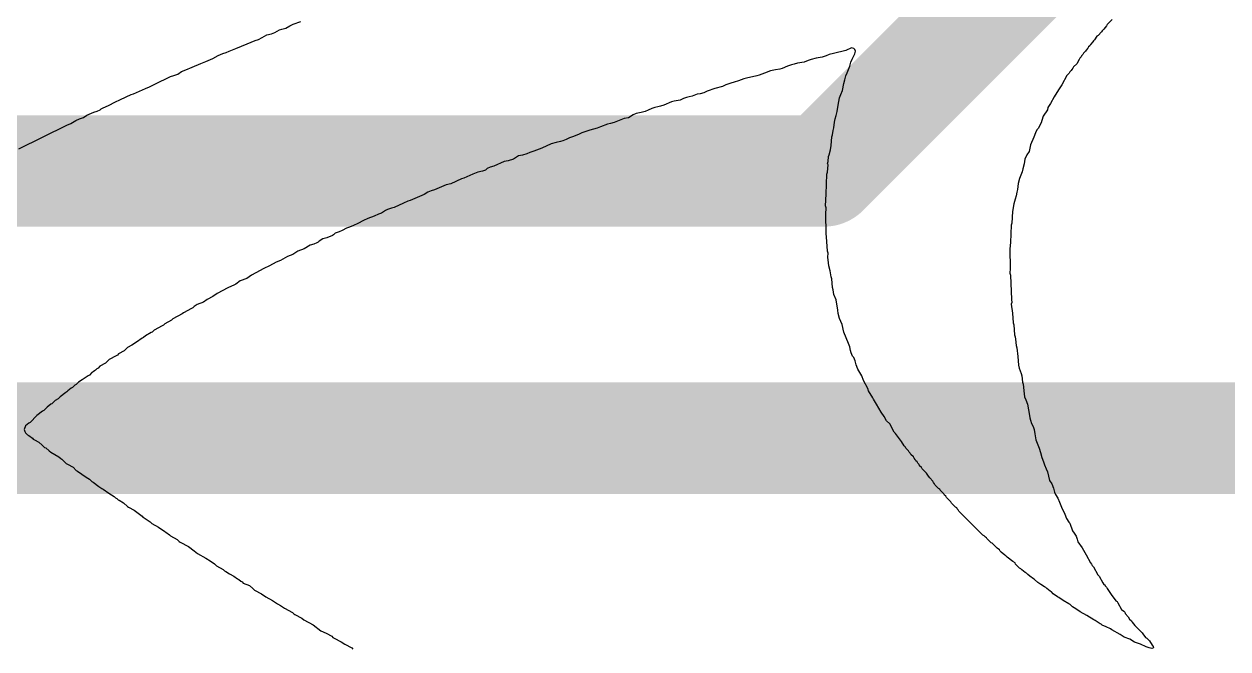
# Model space of a CAD drawing. Header units: inches. Extents: x 29 to 267, y 155 to 337.
# Drawn here: x 86.159 to 89.45, y 260.563 to 262.271 of the extents above; entities that cross this region are included whole.
import ezdxf

# ---------------------------------------------------------------- set-up
doc = ezdxf.new("R2010")
doc.units = ezdxf.units.IN
for name, color, linetype in [('Board Outline', 216, 'Continuous'), ('Top Layer', 1, 'Continuous'), ('Top Overlay', 2, 'Continuous')]:
    doc.layers.add(name, color=color, linetype=linetype)

msp = doc.modelspace()

# ---------------------------------------------------------------- linework, layer by layer
at = {"layer": 'Board Outline'}
msp.add_lwpolyline([(55.1445, 191.4906, 0.254, 0.254, -2.452185), (125.1447, 191.4906, 0.254, 0.254, 0)], format="xyseb", dxfattribs=at)
at = {"layer": 'Top Layer'}
for points in [[(88.3458, 261.87, 0.3048, 0.3048, 0), (88.9, 262.4242, 0.3048, 0.3048, 0)], [(69.5264, 261.87, 0.3048, 0.3048, 0), (88.3458, 261.87, 0.3048, 0.3048, 0)], [(69.9273, 261.1396, 0.3048, 0.3048, 0), (90.7541, 261.1396, 0.3048, 0.3048, 0)]]:
    msp.add_lwpolyline(points, format="xyseb", dxfattribs=at)
msp.add_lwpolyline([(88.2696, 261.87, 0.1524, 0.1524, 1), (88.422, 261.87, 0.1524, 0.1524, 1)], format="xyseb", close=True, dxfattribs=at)
msp.add_lwpolyline([(88.2696, 261.87, 0.1524, 0.1524, 1), (88.422, 261.87, 0.1524, 0.1524, 1)], format="xyseb", close=True, dxfattribs=at)
at = {"layer": 'Top Overlay'}
for p, q in [((86.8575, 262.2558), (86.8643, 262.2575)), ((86.8643, 262.2575), (86.8754, 262.2601)), ((86.8754, 262.2601), (86.8856, 262.2669)), ((86.8856, 262.2669), (86.8949, 262.2711)), ((86.8949, 262.2711), (86.9162, 262.2788)), ((89.1111, 262.2575), (89.1068, 262.2533)), ((89.1188, 262.2669), (89.1111, 262.2575)), ((89.1205, 262.2703), (89.1188, 262.2669)), ((89.1341, 262.2839), (89.1205, 262.2703)), ((86.7697, 262.2175), (86.791, 262.2269)), ((86.791, 262.2269), (86.8004, 262.2294)), ((86.8004, 262.2294), (86.8106, 262.2345)), ((86.8106, 262.2345), (86.8234, 262.2422)), ((86.8234, 262.2422), (86.8362, 262.2447)), ((86.8362, 262.2447), (86.8447, 262.2481)), ((86.8447, 262.2481), (86.8575, 262.2558)), ((89.083, 262.226), (89.0813, 262.2226)), ((89.0855, 262.2286), (89.083, 262.226)), ((89.0924, 262.2388), (89.0855, 262.2286)), ((89.0958, 262.2405), (89.0924, 262.2388)), ((89.1051, 262.2499), (89.0958, 262.2405)), ((89.1068, 262.2533), (89.1051, 262.2499)), ((86.6905, 262.186), (86.7025, 262.1911)), ((86.7025, 262.1911), (86.7118, 262.1936)), ((86.7118, 262.1936), (86.7203, 262.197)), ((86.7203, 262.197), (86.7297, 262.2013)), ((86.7297, 262.2013), (86.7382, 262.2047)), ((86.7382, 262.2047), (86.7536, 262.2115)), ((86.7536, 262.2115), (86.7697, 262.2175)), ((88.3718, 262.1911), (88.3607, 262.1885)), ((88.4059, 262.1996), (88.3718, 262.1911)), ((88.4212, 262.2064), (88.4059, 262.1996)), ((88.428, 262.2047), (88.4212, 262.2064)), ((88.4306, 262.2022), (88.428, 262.2047)), ((88.4323, 262.197), (88.4306, 262.2022)), ((88.4306, 262.1902), (88.4323, 262.197)), ((89.0557, 262.1919), (89.054, 262.1885)), ((89.0608, 262.197), (89.0557, 262.1919)), ((89.0625, 262.2005), (89.0608, 262.197)), ((89.0677, 262.2056), (89.0625, 262.2005)), ((89.0694, 262.209), (89.0677, 262.2056)), ((89.0728, 262.2124), (89.0694, 262.209)), ((89.0745, 262.2158), (89.0728, 262.2124)), ((89.0813, 262.2226), (89.0745, 262.2158)), ((86.619, 262.1536), (86.6428, 262.1638)), ((86.6428, 262.1638), (86.6565, 262.1689)), ((86.6565, 262.1689), (86.6752, 262.1775)), ((86.6752, 262.1775), (86.6905, 262.186)), ((88.2577, 262.1604), (88.2466, 262.1562)), ((88.2645, 262.1621), (88.2577, 262.1604)), ((88.2739, 262.1647), (88.2645, 262.1621)), ((88.2917, 262.1672), (88.2739, 262.1647)), ((88.3028, 262.1715), (88.2917, 262.1672)), ((88.3113, 262.1749), (88.3028, 262.1715)), ((88.325, 262.1783), (88.3113, 262.1749)), ((88.3411, 262.1809), (88.325, 262.1783)), ((88.3522, 262.1851), (88.3411, 262.1809)), ((88.3607, 262.1885), (88.3522, 262.1851)), ((88.4169, 262.1562), (88.4195, 262.1672)), ((88.4195, 262.1672), (88.4229, 262.1758)), ((88.4229, 262.1758), (88.4306, 262.1902)), ((89.037, 262.163), (89.0285, 262.1545)), ((89.0438, 262.1749), (89.037, 262.163)), ((89.0455, 262.1783), (89.0438, 262.1749)), ((89.0489, 262.1817), (89.0455, 262.1783)), ((89.0506, 262.1851), (89.0489, 262.1817)), ((89.054, 262.1885), (89.0506, 262.1851)), ((86.5168, 262.1076), (86.5594, 262.1281)), ((86.5594, 262.1281), (86.5687, 262.1306)), ((86.5687, 262.1306), (86.5798, 262.1349)), ((86.5798, 262.1349), (86.59, 262.1417)), ((86.59, 262.1417), (86.602, 262.1468)), ((86.602, 262.1468), (86.619, 262.1536)), ((88.1623, 262.1298), (88.1342, 262.1238)), ((88.1691, 262.1315), (88.1623, 262.1298)), ((88.1836, 262.1374), (88.1691, 262.1315)), ((88.1998, 262.1434), (88.1836, 262.1374)), ((88.2134, 262.1468), (88.1998, 262.1434)), ((88.2253, 262.1485), (88.2134, 262.1468)), ((88.2321, 262.1502), (88.2253, 262.1485)), ((88.2466, 262.1562), (88.2321, 262.1502)), ((88.4033, 262.1187), (88.4059, 262.1298)), ((88.4059, 262.1298), (88.4093, 262.1383)), ((88.4093, 262.1383), (88.4169, 262.1562)), ((89.0097, 262.1306), (88.9961, 262.1051)), ((89.0165, 262.1374), (89.0097, 262.1306)), ((89.0183, 262.1408), (89.0165, 262.1374)), ((89.0217, 262.1442), (89.0183, 262.1408)), ((89.0234, 262.1476), (89.0217, 262.1442)), ((89.0268, 262.1511), (89.0234, 262.1476)), ((89.0285, 262.1545), (89.0268, 262.1511)), ((86.4589, 262.0804), (86.4912, 262.0957)), ((86.4912, 262.0957), (86.5023, 262.1)), ((86.5023, 262.1), (86.5168, 262.1076)), ((88.0482, 262.0957), (88.0269, 262.088)), ((88.0686, 262.1008), (88.0482, 262.0957)), ((88.078, 262.1051), (88.0686, 262.1008)), ((88.0916, 262.1102), (88.078, 262.1051)), ((88.101, 262.1127), (88.0916, 262.1102)), ((88.1129, 262.1161), (88.101, 262.1127)), ((88.1274, 262.1221), (88.1129, 262.1161)), ((88.1342, 262.1238), (88.1274, 262.1221)), ((88.3965, 262.0897), (88.4008, 262.1093)), ((88.4008, 262.1093), (88.4033, 262.1187)), ((88.9893, 262.0948), (88.9876, 262.0914)), ((88.9961, 262.1051), (88.9893, 262.0948)), ((86.4078, 262.0582), (86.4231, 262.065)), ((86.4231, 262.065), (86.4521, 262.0787)), ((86.4521, 262.0787), (86.4589, 262.0804)), ((87.9366, 262.0608), (87.9298, 262.0591)), ((87.9528, 262.0633), (87.9366, 262.0608)), ((87.9621, 262.0676), (87.9528, 262.0633)), ((87.9707, 262.071), (87.9621, 262.0676)), ((87.9775, 262.0727), (87.9707, 262.071)), ((87.986, 262.0744), (87.9775, 262.0727)), ((87.9996, 262.0795), (87.986, 262.0744)), ((88.0081, 262.0812), (87.9996, 262.0795)), ((88.0175, 262.0838), (88.0081, 262.0812)), ((88.0269, 262.088), (88.0175, 262.0838)), ((88.3854, 262.0497), (88.3888, 262.0701)), ((88.3888, 262.0701), (88.3922, 262.0787)), ((88.3922, 262.0787), (88.3965, 262.0897)), ((88.9757, 262.0727), (88.9654, 262.054)), ((88.9876, 262.0914), (88.9757, 262.0727)), ((86.3311, 262.0224), (86.3499, 262.031)), ((86.3499, 262.031), (86.3592, 262.0335)), ((86.3592, 262.0335), (86.3677, 262.0369)), ((86.3677, 262.0369), (86.3703, 262.0395)), ((86.3703, 262.0395), (86.3737, 262.0412)), ((86.3737, 262.0412), (86.3924, 262.0497)), ((86.3924, 262.0497), (86.4078, 262.0582)), ((87.8327, 262.0267), (87.8242, 262.0233)), ((87.8463, 262.0301), (87.8327, 262.0267)), ((87.8574, 262.0327), (87.8463, 262.0301)), ((87.8659, 262.0361), (87.8574, 262.0327)), ((87.8753, 262.0403), (87.8659, 262.0361)), ((87.8838, 262.0437), (87.8753, 262.0403)), ((87.8923, 262.0454), (87.8838, 262.0437)), ((87.8991, 262.0471), (87.8923, 262.0454)), ((87.9085, 262.0497), (87.8991, 262.0471)), ((87.9298, 262.0591), (87.9085, 262.0497)), ((88.3795, 262.0216), (88.382, 262.0327)), ((88.382, 262.0327), (88.3854, 262.0497)), ((88.9569, 262.0369), (88.945, 262.0199)), ((88.9586, 262.0437), (88.9569, 262.0369)), ((88.9654, 262.054), (88.9586, 262.0437)), ((86.1454, 261.9305), (86.2766, 261.9952)), ((86.2766, 261.9952), (86.2877, 261.9995)), ((86.2877, 261.9995), (86.3013, 262.008)), ((86.3013, 262.008), (86.3107, 262.0122)), ((86.3107, 262.0122), (86.3217, 262.0165)), ((86.3217, 262.0165), (86.3311, 262.0224)), ((87.7543, 261.9977), (87.7356, 261.9909)), ((87.7628, 261.9995), (87.7543, 261.9977)), ((87.7722, 262.002), (87.7628, 261.9995)), ((87.7816, 262.0063), (87.7722, 262.002)), ((87.8003, 262.0131), (87.7816, 262.0063)), ((87.8114, 262.0156), (87.8003, 262.0131)), ((87.8242, 262.0233), (87.8114, 262.0156)), ((88.3727, 261.9875), (88.3752, 262.0037)), ((88.3752, 262.0037), (88.3769, 262.0122)), ((88.3769, 262.0122), (88.3795, 262.0216)), ((88.9399, 262.0012), (88.9314, 261.9858)), ((88.9416, 262.008), (88.9399, 262.0012)), ((88.945, 262.0199), (88.9416, 262.008)), ((87.6589, 261.9637), (87.6504, 261.9603)), ((87.6751, 261.9696), (87.6589, 261.9637)), ((87.6845, 261.9739), (87.6751, 261.9696)), ((87.7058, 261.9816), (87.6845, 261.9739)), ((87.7262, 261.9867), (87.7058, 261.9816)), ((87.7356, 261.9909), (87.7262, 261.9867)), ((88.3658, 261.9398), (88.3675, 261.9637)), ((88.3675, 261.9637), (88.3693, 261.9688)), ((88.3693, 261.9688), (88.371, 261.9807)), ((88.371, 261.9807), (88.3727, 261.9875)), ((88.9203, 261.9628), (88.9109, 261.9415)), ((88.9246, 261.9739), (88.9203, 261.9628)), ((88.928, 261.9824), (88.9246, 261.9739)), ((88.9314, 261.9858), (88.928, 261.9824)), ((87.5746, 261.9322), (87.5533, 261.9245)), ((87.6002, 261.9441), (87.5746, 261.9322)), ((87.6138, 261.9475), (87.6002, 261.9441)), ((87.6257, 261.9509), (87.6138, 261.9475)), ((87.6325, 261.9526), (87.6257, 261.9509)), ((87.641, 261.956), (87.6325, 261.9526)), ((87.6504, 261.9603), (87.641, 261.956)), ((88.3607, 261.9143), (88.3641, 261.9279)), ((88.3641, 261.9279), (88.3658, 261.9398)), ((88.9109, 261.9415), (88.9067, 261.9236)), ((87.4716, 261.8955), (87.4434, 261.8828)), ((87.4826, 261.8981), (87.4716, 261.8955)), ((87.4971, 261.9024), (87.4826, 261.8981)), ((87.5107, 261.9109), (87.4971, 261.9024)), ((87.5218, 261.9134), (87.5107, 261.9109)), ((87.5337, 261.9168), (87.5218, 261.9134)), ((87.5422, 261.9202), (87.5337, 261.9168)), ((87.5533, 261.9245), (87.5422, 261.9202)), ((88.3556, 261.8904), (88.3573, 261.8955)), ((88.3573, 261.8955), (88.359, 261.9092)), ((88.359, 261.9092), (88.3607, 261.9143)), ((88.8956, 261.9024), (88.8931, 261.8896)), ((88.9007, 261.9143), (88.8956, 261.9024)), ((88.9067, 261.9236), (88.9007, 261.9143)), ((87.4, 261.8666), (87.3864, 261.8615)), ((87.4128, 261.8691), (87.4, 261.8666)), ((87.4213, 261.8725), (87.4128, 261.8691)), ((87.4256, 261.8768), (87.4213, 261.8725)), ((87.4341, 261.8802), (87.4256, 261.8768)), ((87.4434, 261.8828), (87.4341, 261.8802)), ((88.3539, 261.8615), (88.3556, 261.8666)), ((88.3573, 261.887), (88.3556, 261.8904)), ((88.3556, 261.8666), (88.3573, 261.887)), ((88.8879, 261.8674), (88.8845, 261.8589)), ((88.8896, 261.876), (88.8879, 261.8674)), ((88.8931, 261.8896), (88.8896, 261.876)), ((87.3131, 261.8325), (87.3004, 261.8266)), ((87.3259, 261.8351), (87.3131, 261.8325)), ((87.3549, 261.8487), (87.3259, 261.8351)), ((87.3617, 261.8504), (87.3549, 261.8487)), ((87.3864, 261.8615), (87.3617, 261.8504)), ((88.3522, 261.807), (88.3539, 261.8615)), ((88.8769, 261.8359), (88.8752, 261.8189)), ((88.8803, 261.8495), (88.8769, 261.8359)), ((88.8845, 261.8589), (88.8803, 261.8495)), ((87.2535, 261.8053), (87.2152, 261.7891)), ((87.2637, 261.8121), (87.2535, 261.8053)), ((87.2723, 261.8155), (87.2637, 261.8121)), ((87.2816, 261.818), (87.2723, 261.8155)), ((87.3004, 261.8266), (87.2816, 261.818)), ((88.3505, 261.7746), (88.3522, 261.807)), ((88.8718, 261.8019), (88.8684, 261.7933)), ((88.8735, 261.8121), (88.8718, 261.8019)), ((88.8752, 261.8189), (88.8735, 261.8121)), ((87.153, 261.7644), (87.1471, 261.7618)), ((87.1641, 261.7686), (87.153, 261.7644)), ((87.1709, 261.7703), (87.1641, 261.7686)), ((87.1964, 261.7823), (87.1709, 261.7703)), ((87.2084, 261.7874), (87.1964, 261.7823)), ((87.2152, 261.7891), (87.2084, 261.7874)), ((88.3522, 261.7695), (88.3505, 261.7746)), ((88.3514, 261.7516), (88.3522, 261.7695)), ((88.8649, 261.7797), (88.8615, 261.7593)), ((88.8684, 261.7933), (88.8649, 261.7797)), ((87.0874, 261.7346), (87.0721, 261.7261)), ((87.0994, 261.7397), (87.0874, 261.7346)), ((87.1164, 261.7465), (87.0994, 261.7397)), ((87.1283, 261.7516), (87.1164, 261.7465)), ((87.1368, 261.755), (87.1283, 261.7516)), ((87.1471, 261.7618), (87.1368, 261.755)), ((88.3522, 261.6996), (88.3514, 261.7516)), ((88.8615, 261.7593), (88.8598, 261.7269)), ((87.0099, 261.6996), (87.0057, 261.6954)), ((87.021, 261.7039), (87.0099, 261.6996)), ((87.0295, 261.7073), (87.021, 261.7039)), ((87.0406, 261.7133), (87.0295, 261.7073)), ((87.0491, 261.7167), (87.0406, 261.7133)), ((87.0602, 261.7209), (87.0491, 261.7167)), ((87.0721, 261.7261), (87.0602, 261.7209)), ((88.3539, 261.6775), (88.3522, 261.6996)), ((88.8581, 261.7218), (88.8564, 261.6741)), ((88.8598, 261.7269), (88.8581, 261.7218)), ((86.9418, 261.6673), (86.9248, 261.6571)), ((86.9512, 261.6698), (86.9418, 261.6673)), ((86.9597, 261.6732), (86.9512, 261.6698)), ((86.9631, 261.675), (86.9597, 261.6732)), ((86.9665, 261.6784), (86.9631, 261.675)), ((86.9759, 261.6843), (86.9665, 261.6784)), ((86.9869, 261.6869), (86.9759, 261.6843)), ((87.0023, 261.6937), (86.9869, 261.6869)), ((87.0057, 261.6954), (87.0023, 261.6937)), ((88.3556, 261.6503), (88.3539, 261.6775)), ((88.8564, 261.6741), (88.8547, 261.6571)), ((86.8796, 261.6358), (86.8609, 261.6255)), ((86.8941, 261.6417), (86.8796, 261.6358)), ((86.9077, 261.6503), (86.8941, 261.6417)), ((86.9248, 261.6571), (86.9077, 261.6503)), ((88.3573, 261.6451), (88.3556, 261.6503)), ((88.3565, 261.6341), (88.3573, 261.6451)), ((88.3582, 261.6187), (88.3565, 261.6341)), ((88.8547, 261.6571), (88.8556, 261.6034)), ((86.8149, 261.6034), (86.7927, 261.5915)), ((86.8302, 261.6102), (86.8149, 261.6034)), ((86.849, 261.6204), (86.8302, 261.6102)), ((86.8609, 261.6255), (86.849, 261.6204)), ((88.3599, 261.6102), (88.3582, 261.6187)), ((88.3633, 261.5966), (88.3599, 261.6102)), ((88.8556, 261.6034), (88.8547, 261.5906)), ((86.7502, 261.5693), (86.7382, 261.5608)), ((86.7689, 261.5762), (86.7502, 261.5693)), ((86.7808, 261.5847), (86.7689, 261.5762)), ((86.7927, 261.5915), (86.7808, 261.5847)), ((88.3658, 261.5804), (88.3633, 261.5966)), ((88.3675, 261.5753), (88.3658, 261.5804)), ((88.3693, 261.5515), (88.3675, 261.5753)), ((88.8547, 261.5906), (88.8564, 261.5855)), ((88.8564, 261.5855), (88.859, 261.5182)), ((86.6871, 261.5353), (86.6752, 261.5268)), ((86.7161, 261.5506), (86.6871, 261.5353)), ((86.7348, 261.5591), (86.7161, 261.5506)), ((86.7382, 261.5608), (86.7348, 261.5591)), ((88.371, 261.5446), (88.3693, 261.5515)), ((88.3727, 261.5327), (88.371, 261.5446)), ((86.6326, 261.5046), (86.6241, 261.4995)), ((86.6497, 261.5114), (86.6326, 261.5046)), ((86.6599, 261.5182), (86.6497, 261.5114)), ((86.6752, 261.5268), (86.6599, 261.5182)), ((88.3795, 261.5174), (88.3727, 261.5327)), ((88.3837, 261.4893), (88.3795, 261.5174)), ((88.8598, 261.5106), (88.8581, 261.5055)), ((88.8581, 261.5055), (88.8615, 261.4816)), ((88.859, 261.5182), (88.8598, 261.5106)), ((86.5917, 261.4791), (86.5662, 261.4654)), ((86.5951, 261.4825), (86.5917, 261.4791)), ((86.6173, 261.4944), (86.5951, 261.4825)), ((86.6207, 261.4961), (86.6173, 261.4944)), ((86.6241, 261.4995), (86.6207, 261.4961)), ((88.3854, 261.4808), (88.3837, 261.4893)), ((88.3888, 261.4671), (88.3854, 261.4808)), ((88.3957, 261.4501), (88.3888, 261.4671)), ((88.8615, 261.4816), (88.8632, 261.4544)), ((86.5151, 261.4348), (86.51, 261.4297)), ((86.5372, 261.4467), (86.5151, 261.4348)), ((86.5406, 261.4484), (86.5372, 261.4467)), ((86.544, 261.4518), (86.5406, 261.4484)), ((86.5628, 261.462), (86.544, 261.4518)), ((86.5662, 261.4654), (86.5628, 261.462)), ((88.4008, 261.4297), (88.3957, 261.4501)), ((88.8632, 261.4544), (88.8649, 261.4492)), ((88.8649, 261.4492), (88.8666, 261.422)), ((86.4665, 261.4016), (86.4538, 261.3939)), ((86.4827, 261.4126), (86.4665, 261.4016)), ((86.4861, 261.4143), (86.4827, 261.4126)), ((86.4912, 261.4194), (86.4861, 261.4143)), ((86.5066, 261.428), (86.4912, 261.4194)), ((86.51, 261.4297), (86.5066, 261.428)), ((88.4067, 261.4135), (88.4008, 261.4297)), ((88.4135, 261.3981), (88.4067, 261.4135)), ((88.8666, 261.422), (88.8684, 261.4169)), ((88.8684, 261.4169), (88.8701, 261.4101)), ((88.8701, 261.4101), (88.8718, 261.393)), ((86.418, 261.37), (86.4146, 261.3666)), ((86.4333, 261.3786), (86.418, 261.37)), ((86.4418, 261.3871), (86.4333, 261.3786)), ((86.4538, 261.3939), (86.4418, 261.3871)), ((88.4169, 261.3896), (88.4135, 261.3981)), ((88.4186, 261.3794), (88.4169, 261.3896)), ((88.4204, 261.3726), (88.4186, 261.3794)), ((88.4238, 261.3641), (88.4204, 261.3726)), ((88.8718, 261.393), (88.8735, 261.3862)), ((88.8735, 261.3862), (88.876, 261.3632)), ((86.3669, 261.336), (86.3618, 261.3309)), ((86.3822, 261.3445), (86.3669, 261.336)), ((86.3924, 261.3547), (86.3822, 261.3445)), ((86.4112, 261.3649), (86.3924, 261.3547)), ((86.4146, 261.3666), (86.4112, 261.3649)), ((88.428, 261.3598), (88.4238, 261.3641)), ((88.4314, 261.3513), (88.428, 261.3598)), ((88.434, 261.3402), (88.4314, 261.3513)), ((88.4391, 261.3283), (88.434, 261.3402)), ((88.876, 261.3632), (88.8777, 261.3394)), ((88.8777, 261.3394), (88.8794, 261.3309)), ((86.3345, 261.3104), (86.3183, 261.2993)), ((86.3379, 261.3121), (86.3345, 261.3104)), ((86.3447, 261.3189), (86.3379, 261.3121)), ((86.3481, 261.3206), (86.3447, 261.3189)), ((86.3516, 261.324), (86.3481, 261.3206)), ((86.355, 261.3257), (86.3516, 261.324)), ((86.3584, 261.3292), (86.355, 261.3257)), ((86.3618, 261.3309), (86.3584, 261.3292)), ((88.4493, 261.3096), (88.4391, 261.3283)), ((88.4544, 261.2976), (88.4493, 261.3096)), ((88.8794, 261.3309), (88.8854, 261.3164)), ((88.8854, 261.3164), (88.8871, 261.3096)), ((88.8871, 261.3096), (88.8888, 261.2925)), ((86.2885, 261.2764), (86.2792, 261.2687)), ((86.2919, 261.2781), (86.2885, 261.2764)), ((86.2987, 261.2849), (86.2919, 261.2781)), ((86.3022, 261.2866), (86.2987, 261.2849)), ((86.3081, 261.2925), (86.3022, 261.2866)), ((86.3183, 261.2993), (86.3081, 261.2925)), ((88.4663, 261.2755), (88.4544, 261.2976)), ((88.4681, 261.2687), (88.4663, 261.2755)), ((88.8888, 261.2925), (88.8905, 261.2874)), ((88.8905, 261.2874), (88.8931, 261.261)), ((86.2442, 261.2423), (86.2357, 261.2338)), ((86.2528, 261.2474), (86.2442, 261.2423)), ((86.2579, 261.2525), (86.2528, 261.2474)), ((86.2732, 261.2644), (86.2579, 261.2525)), ((86.2766, 261.2661), (86.2732, 261.2644)), ((86.2792, 261.2687), (86.2766, 261.2661)), ((88.48, 261.2499), (88.4681, 261.2687)), ((88.4817, 261.2465), (88.48, 261.2499)), ((88.4902, 261.2329), (88.4817, 261.2465)), ((88.8931, 261.261), (88.8948, 261.2525)), ((88.8948, 261.2525), (88.8982, 261.244)), ((88.8982, 261.244), (88.9024, 261.2329)), ((86.2102, 261.2133), (86.1948, 261.2014)), ((86.2136, 261.215), (86.2102, 261.2133)), ((86.2229, 261.2244), (86.2136, 261.215)), ((86.2323, 261.2321), (86.2229, 261.2244)), ((86.2357, 261.2338), (86.2323, 261.2321)), ((88.5021, 261.2108), (88.4902, 261.2329)), ((88.5106, 261.1988), (88.5021, 261.2108)), ((88.9024, 261.2329), (88.905, 261.2167)), ((88.905, 261.2167), (88.9075, 261.2074)), ((88.9075, 261.2074), (88.9092, 261.1954)), ((86.1633, 261.1733), (86.1599, 261.1631)), ((86.1727, 261.181), (86.1633, 261.1733)), ((86.1761, 261.1827), (86.1727, 261.181)), ((86.1948, 261.2014), (86.1761, 261.1827)), ((88.5174, 261.1869), (88.5106, 261.1988)), ((88.526, 261.1784), (88.5174, 261.1869)), ((88.5379, 261.1563), (88.526, 261.1784)), ((88.9092, 261.1954), (88.9109, 261.1886)), ((88.9109, 261.1886), (88.9135, 261.1793)), ((88.9135, 261.1793), (88.9178, 261.1716)), ((88.9178, 261.1716), (88.9212, 261.1631)), ((86.1599, 261.1631), (86.1616, 261.158)), ((86.1616, 261.158), (86.1633, 261.1546)), ((86.1633, 261.1546), (86.1693, 261.1486)), ((86.1693, 261.1486), (86.1727, 261.1469)), ((86.1727, 261.1469), (86.1821, 261.1392)), ((86.1821, 261.1392), (86.1846, 261.1367)), ((88.5421, 261.152), (88.5379, 261.1563)), ((88.5583, 261.1307), (88.5421, 261.152)), ((88.9212, 261.1631), (88.9229, 261.1511)), ((88.9229, 261.1511), (88.9254, 261.135)), ((86.1846, 261.1367), (86.188, 261.135)), ((86.188, 261.135), (86.2, 261.1282)), ((86.2, 261.1282), (86.2093, 261.1205)), ((86.2093, 261.1205), (86.2153, 261.1145)), ((86.2153, 261.1145), (86.2187, 261.1128)), ((86.2187, 261.1128), (86.2281, 261.1052)), ((86.2281, 261.1052), (86.2323, 261.1009)), ((88.5651, 261.1188), (88.5583, 261.1307)), ((88.5686, 261.1154), (88.5651, 261.1188)), ((88.5703, 261.112), (88.5686, 261.1154)), ((88.5771, 261.1052), (88.5703, 261.112)), ((88.5788, 261.1017), (88.5771, 261.1052)), ((88.9254, 261.135), (88.9305, 261.1213)), ((88.9305, 261.1213), (88.9348, 261.112)), ((88.9348, 261.112), (88.9382, 261.1)), ((86.2323, 261.1009), (86.2545, 261.089)), ((86.2545, 261.089), (86.2596, 261.0839)), ((86.2596, 261.0839), (86.263, 261.0822)), ((86.263, 261.0822), (86.2749, 261.0702)), ((88.5822, 261.0983), (88.5788, 261.1017)), ((88.5839, 261.0949), (88.5822, 261.0983)), ((88.5907, 261.0881), (88.5839, 261.0949)), ((88.5924, 261.0847), (88.5907, 261.0881)), ((88.5958, 261.0813), (88.5924, 261.0847)), ((88.5975, 261.0779), (88.5958, 261.0813)), ((88.6009, 261.0745), (88.5975, 261.0779)), ((88.6026, 261.0711), (88.6009, 261.0745)), ((88.9382, 261.1), (88.9416, 261.0864)), ((88.9416, 261.0864), (88.9459, 261.0753)), ((88.9459, 261.0753), (88.9493, 261.0668)), ((86.2749, 261.0702), (86.2783, 261.0685)), ((86.2783, 261.0685), (86.2936, 261.06)), ((86.2936, 261.06), (86.3022, 261.0515)), ((86.3022, 261.0515), (86.3056, 261.0498)), ((86.3056, 261.0498), (86.3294, 261.0328)), ((88.606, 261.0677), (88.6026, 261.0711)), ((88.6077, 261.0643), (88.606, 261.0677)), ((88.6128, 261.0592), (88.6077, 261.0643)), ((88.6145, 261.0558), (88.6128, 261.0592)), ((88.6265, 261.0438), (88.6145, 261.0558)), ((88.6316, 261.0353), (88.6265, 261.0438)), ((88.9493, 261.0668), (88.9535, 261.0558)), ((88.9535, 261.0558), (88.9569, 261.0472)), ((88.9569, 261.0472), (88.9603, 261.0353)), ((86.3294, 261.0328), (86.3379, 261.0277)), ((86.3379, 261.0277), (86.3447, 261.0208)), ((86.3447, 261.0208), (86.3481, 261.0191)), ((86.3481, 261.0191), (86.3635, 261.0072)), ((86.3635, 261.0072), (86.372, 261.0021)), ((88.6358, 261.0311), (88.6316, 261.0353)), ((88.6435, 261.0217), (88.6358, 261.0311)), ((88.6452, 261.0183), (88.6435, 261.0217)), ((88.6486, 261.0149), (88.6452, 261.0183)), ((88.6503, 261.0115), (88.6486, 261.0149)), ((88.6597, 261.0021), (88.6503, 261.0115)), ((88.9603, 261.0353), (88.9629, 261.0242)), ((88.9629, 261.0242), (88.9689, 261.0149)), ((88.9689, 261.0149), (88.974, 261.003)), ((86.372, 261.0021), (86.3754, 261.0004)), ((86.3754, 261.0004), (86.3916, 260.9893)), ((86.3916, 260.9893), (86.4061, 260.98)), ((86.4061, 260.98), (86.4095, 260.9765)), ((86.4095, 260.9765), (86.4129, 260.9748)), ((86.4129, 260.9748), (86.4163, 260.9714)), ((88.6631, 261.0004), (88.6597, 261.0021)), ((88.6639, 260.9978), (88.6631, 261.0004)), ((88.6742, 260.9876), (88.6639, 260.9978)), ((88.6759, 260.9842), (88.6742, 260.9876)), ((88.6793, 260.9808), (88.6759, 260.9842)), ((88.681, 260.9774), (88.6793, 260.9808)), ((88.6929, 260.9655), (88.681, 260.9774)), ((88.974, 261.003), (88.9765, 260.9919)), ((88.9765, 260.9919), (88.9791, 260.9859)), ((88.9791, 260.9859), (88.9859, 260.9757)), ((88.9859, 260.9757), (88.9901, 260.9646)), ((86.4163, 260.9714), (86.4197, 260.9697)), ((86.4197, 260.9697), (86.4316, 260.9629)), ((86.4316, 260.9629), (86.4418, 260.9527)), ((86.4418, 260.9527), (86.4452, 260.951)), ((86.4452, 260.951), (86.4606, 260.9425)), ((86.4606, 260.9425), (86.4819, 260.9263)), ((88.6946, 260.9621), (88.6929, 260.9655)), ((88.7057, 260.951), (88.6946, 260.9621)), ((88.7091, 260.9493), (88.7057, 260.951)), ((88.7099, 260.9467), (88.7091, 260.9493)), ((88.7133, 260.9433), (88.7099, 260.9467)), ((88.715, 260.9399), (88.7133, 260.9433)), ((88.9901, 260.9646), (88.9953, 260.951)), ((88.9953, 260.951), (89.0046, 260.9314)), ((86.4819, 260.9263), (86.4844, 260.9237)), ((86.4844, 260.9237), (86.4878, 260.922)), ((86.4878, 260.922), (86.504, 260.911)), ((86.504, 260.911), (86.5083, 260.9067)), ((88.7806, 260.8743), (88.715, 260.9399)), ((89.0046, 260.9314), (89.0089, 260.9203)), ((89.0089, 260.9203), (89.0157, 260.9101)), ((89.0157, 260.9101), (89.0183, 260.9076)), ((86.5083, 260.9067), (86.527, 260.8965)), ((86.527, 260.8965), (86.544, 260.8846)), ((86.544, 260.8846), (86.5474, 260.8829)), ((86.5474, 260.8829), (86.5568, 260.8752)), ((86.5568, 260.8752), (86.5594, 260.8726)), ((89.0183, 260.9076), (89.0259, 260.8863)), ((89.0259, 260.8863), (89.0302, 260.8803)), ((89.0302, 260.8803), (89.0353, 260.8718)), ((86.5594, 260.8726), (86.5781, 260.8624)), ((86.5781, 260.8624), (86.5832, 260.8573)), ((86.5832, 260.8573), (86.5866, 260.8556)), ((86.5866, 260.8556), (86.6088, 260.8437)), ((86.6088, 260.8437), (86.6241, 260.8318)), ((88.784, 260.8726), (88.7806, 260.8743)), ((88.7874, 260.8692), (88.784, 260.8726)), ((88.7908, 260.8675), (88.7874, 260.8692)), ((88.7917, 260.865), (88.7908, 260.8675)), ((88.8028, 260.8539), (88.7917, 260.865)), ((88.8062, 260.8522), (88.8028, 260.8539)), ((88.8198, 260.8386), (88.8062, 260.8522)), ((89.0353, 260.8718), (89.0387, 260.8633)), ((89.0387, 260.8633), (89.0404, 260.8565)), ((89.0404, 260.8565), (89.0523, 260.8394)), ((86.6241, 260.8318), (86.6335, 260.8241)), ((86.6335, 260.8241), (86.6565, 260.8113)), ((86.6565, 260.8113), (86.6684, 260.8045)), ((88.8258, 260.8343), (88.8198, 260.8386)), ((88.8275, 260.8309), (88.8258, 260.8343)), ((88.8309, 260.8275), (88.8275, 260.8309)), ((88.8402, 260.8198), (88.8309, 260.8275)), ((88.8437, 260.8181), (88.8402, 260.8198)), ((88.8471, 260.8147), (88.8437, 260.8181)), ((88.8624, 260.8028), (88.8471, 260.8147)), ((89.0523, 260.8394), (89.0625, 260.8207)), ((89.0625, 260.8207), (89.0745, 260.7985)), ((86.6684, 260.8045), (86.6803, 260.796)), ((86.6803, 260.796), (86.6854, 260.7909)), ((86.6854, 260.7909), (86.7042, 260.7807)), ((86.7042, 260.7807), (86.7076, 260.7773)), ((86.7076, 260.7773), (86.711, 260.7755)), ((88.8684, 260.7985), (88.8624, 260.8028)), ((88.8701, 260.7951), (88.8684, 260.7985)), ((88.8811, 260.7841), (88.8701, 260.7951)), ((88.8845, 260.7824), (88.8811, 260.7841)), ((88.8871, 260.7798), (88.8845, 260.7824)), ((88.8965, 260.7721), (88.8871, 260.7798)), ((89.0745, 260.7985), (89.0779, 260.7951)), ((89.0779, 260.7951), (89.0796, 260.7917)), ((89.0796, 260.7917), (89.083, 260.7883)), ((89.083, 260.7883), (89.0949, 260.7662)), ((86.711, 260.7755), (86.7212, 260.7687)), ((86.7212, 260.7687), (86.7331, 260.7619)), ((86.7331, 260.7619), (86.7433, 260.7551)), ((86.7433, 260.7551), (86.7467, 260.7534)), ((86.7467, 260.7534), (86.7519, 260.7483)), ((86.7519, 260.7483), (86.7553, 260.7466)), ((86.7553, 260.7466), (86.7587, 260.7432)), ((86.7587, 260.7432), (86.7757, 260.7364)), ((88.8999, 260.7704), (88.8965, 260.7721)), ((88.9033, 260.767), (88.8999, 260.7704)), ((88.9092, 260.7628), (88.9033, 260.767)), ((88.9186, 260.7551), (88.9092, 260.7628)), ((88.922, 260.7534), (88.9186, 260.7551)), ((88.9305, 260.7449), (88.922, 260.7534)), ((88.939, 260.7398), (88.9305, 260.7449)), ((89.0949, 260.7662), (89.0983, 260.7628)), ((89.0983, 260.7628), (89.1085, 260.744)), ((89.1085, 260.744), (89.1111, 260.7398)), ((86.7757, 260.7364), (86.7851, 260.7287)), ((86.7851, 260.7287), (86.7893, 260.7244)), ((86.7893, 260.7244), (86.8081, 260.7142)), ((86.8081, 260.7142), (86.82, 260.7057)), ((88.9493, 260.733), (88.939, 260.7398)), ((88.9527, 260.7313), (88.9493, 260.733)), ((88.9552, 260.7287), (88.9527, 260.7313)), ((88.9646, 260.721), (88.9552, 260.7287)), ((88.968, 260.7193), (88.9646, 260.721)), ((88.9731, 260.7142), (88.968, 260.7193)), ((88.985, 260.7057), (88.9731, 260.7142)), ((89.1111, 260.7398), (89.1136, 260.7389)), ((89.1136, 260.7389), (89.1153, 260.7355)), ((89.1153, 260.7355), (89.1188, 260.7321)), ((89.1188, 260.7321), (89.1205, 260.7287)), ((89.1205, 260.7287), (89.1315, 260.7125)), ((89.1315, 260.7125), (89.1383, 260.7023)), ((86.82, 260.7057), (86.8387, 260.6955)), ((86.8387, 260.6955), (86.8524, 260.687)), ((86.8524, 260.687), (86.8609, 260.6819)), ((86.8609, 260.6819), (86.8711, 260.675)), ((88.9884, 260.704), (88.985, 260.7057)), ((89.0004, 260.6955), (88.9884, 260.704)), ((89.0157, 260.687), (89.0004, 260.6955)), ((89.0191, 260.6853), (89.0157, 260.687)), ((89.0259, 260.6785), (89.0191, 260.6853)), ((89.0344, 260.6733), (89.0259, 260.6785)), ((89.1383, 260.7023), (89.1426, 260.698)), ((89.1426, 260.698), (89.1443, 260.6946)), ((89.1443, 260.6946), (89.1477, 260.6929)), ((89.1477, 260.6929), (89.1494, 260.6895)), ((89.1494, 260.6895), (89.1596, 260.6708)), ((86.8711, 260.675), (86.8932, 260.6631)), ((86.8932, 260.6631), (86.8966, 260.6597)), ((86.8966, 260.6597), (86.9001, 260.658)), ((86.9001, 260.658), (86.9188, 260.6478)), ((86.9188, 260.6478), (86.9239, 260.6427)), ((89.0464, 260.6648), (89.0344, 260.6733)), ((89.0651, 260.6546), (89.0464, 260.6648)), ((89.0838, 260.6427), (89.0651, 260.6546)), ((89.1596, 260.6708), (89.1656, 260.6665)), ((89.1656, 260.6665), (89.1682, 260.664)), ((89.1682, 260.664), (89.1699, 260.6606)), ((89.1699, 260.6606), (89.1775, 260.6512)), ((89.1775, 260.6512), (89.1818, 260.6452)), ((89.1818, 260.6452), (89.1869, 260.6401)), ((86.9239, 260.6427), (86.9495, 260.6291)), ((86.9495, 260.6291), (86.9707, 260.6129)), ((86.9707, 260.6129), (86.9852, 260.6069)), ((89.0872, 260.641), (89.0838, 260.6427)), ((89.1009, 260.6325), (89.0872, 260.641)), ((89.1043, 260.6308), (89.1009, 260.6325)), ((89.1068, 260.6282), (89.1043, 260.6308)), ((89.1179, 260.6239), (89.1068, 260.6282)), ((89.1298, 260.6188), (89.1179, 260.6239)), ((89.1332, 260.6154), (89.1298, 260.6188)), ((89.1562, 260.6027), (89.1332, 260.6154)), ((89.1869, 260.6401), (89.1886, 260.6367)), ((89.1886, 260.6367), (89.1963, 260.6274)), ((89.1963, 260.6274), (89.2158, 260.6078)), ((86.9852, 260.6069), (87.0006, 260.5984)), ((87.0006, 260.5984), (87.004, 260.595)), ((87.004, 260.595), (87.0074, 260.5933)), ((87.0074, 260.5933), (87.0261, 260.5831)), ((87.0261, 260.5831), (87.0363, 260.5762)), ((89.1665, 260.5958), (89.1562, 260.6027)), ((89.1826, 260.5899), (89.1665, 260.5958)), ((89.1954, 260.5822), (89.1826, 260.5899)), ((89.2116, 260.5762), (89.1954, 260.5822)), ((89.2158, 260.6078), (89.2176, 260.6044)), ((89.2176, 260.6044), (89.2252, 260.595)), ((89.2252, 260.595), (89.2286, 260.5933)), ((89.2286, 260.5933), (89.2363, 260.5856)), ((89.2363, 260.5856), (89.2431, 260.5737)), ((87.0363, 260.5762), (87.0551, 260.566)), ((87.0551, 260.566), (87.0585, 260.5626)), ((89.2269, 260.5694), (89.2116, 260.5762)), ((89.2354, 260.566), (89.2269, 260.5694)), ((89.2423, 260.5643), (89.2354, 260.566)), ((89.2474, 260.566), (89.2423, 260.5643)), ((89.2431, 260.5737), (89.2465, 260.5703)), ((89.2465, 260.5703), (89.2474, 260.566))]:
    msp.add_line(p, q, dxfattribs=at)

doc.saveas('drawing.dxf')
